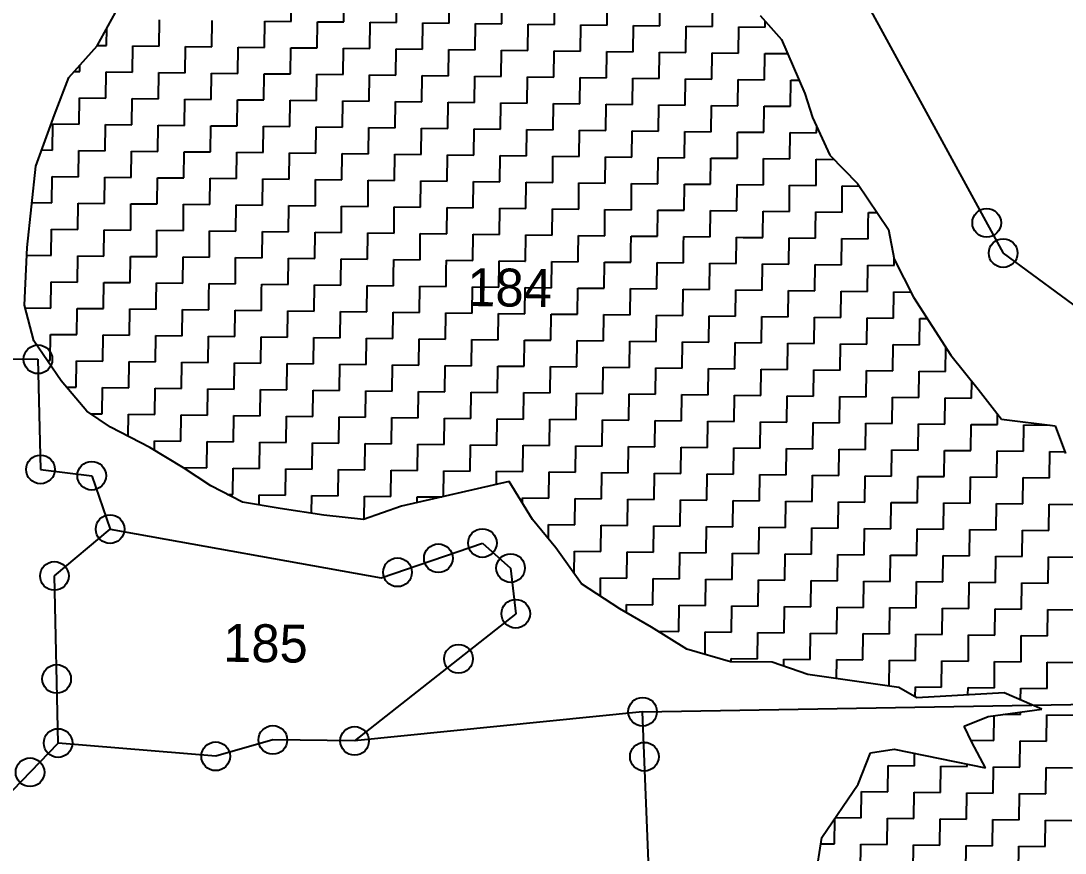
# Model space of a CAD drawing. Header units: metres. Extents: x 288131 to 289837, y 2081162 to 2084367.
# Drawn here: x 289014 to 289265.3, y 2083659.2 to 2083859.5 of the extents above; entities that cross this region are included whole.
import ezdxf
from ezdxf.enums import TextEntityAlignment as Align

# ---------------------------------------------------------------- set-up
doc = ezdxf.new("R2010")
doc.units = ezdxf.units.M
doc.header["$LTSCALE"] = 10
doc.header["$MEASUREMENT"] = 0
for name, color, linetype in [('POLY_HATCH', 12, 'Continuous'), ('POLY_PARCEL', 6, 'Continuous'), ('TEXT_PARCEL', 7, 'Continuous'), ('V_BOUND_LINE', 7, 'Continuous')]:
    doc.layers.add(name, color=color, linetype=linetype)
doc.styles.add('TEXT_MAP', font='')
doc.styles.get('TEXT_MAP').set_extended_font_data('Kruti Dev 050')

msp = doc.modelspace()

# ---------------------------------------------------------------- linework, layer by layer
for centre in [(289246.4, 2083810.92), (289250.37, 2083803.64), (289018.15, 2083778.07), (289018.75, 2083751.56), (289031.07, 2083750.04), (289035.49, 2083737.19), (289125.07, 2083733.83), (289114.48, 2083730.18), (289104.66, 2083726.79), (289131.86, 2083727.81), (289022.1, 2083725.92), (289133.1, 2083716.82), (289119.33, 2083705.96), (289022.64, 2083701.12), (289163.61, 2083693.23), (289074.66, 2083686.45), (289094.32, 2083686.21), (289022.98, 2083685.7), (289060.9, 2083682.5), (289164.04, 2083682.41), (289016.23, 2083678.66)]:
    msp.add_circle(centre, 3.45)
at = {"layer": 'POLY_HATCH', "linetype": 'Continuous'}
for p, q in [((289079.07, 2083859.43), (289079.15, 2083865.77)), ((289091.74, 2083859.28), (289091.82, 2083865.62)), ((289104.42, 2083859.13), (289104.49, 2083865.46)), ((289117.09, 2083858.97), (289117.16, 2083865.31)), ((289129.76, 2083858.82), (289129.84, 2083865.16)), ((289142.43, 2083858.67), (289142.51, 2083865.01)), ((289155.11, 2083858.52), (289155.18, 2083864.85)), ((289167.78, 2083858.37), (289167.85, 2083864.7)), ((289180.45, 2083858.21), (289180.53, 2083864.55)), ((289034.64, 2083853.63), (289034.69, 2083857.77)), ((289047.31, 2083853.48), (289047.39, 2083859.81)), ((289059.99, 2083853.32), (289060.06, 2083859.66)), ((289072.66, 2083853.17), (289072.74, 2083859.51)), ((289072.74, 2083859.51), (289079.07, 2083859.43)), ((289085.33, 2083853.02), (289085.41, 2083859.35)), ((289085.41, 2083859.35), (289091.74, 2083859.28)), ((289098, 2083852.87), (289098.08, 2083859.2)), ((289098.08, 2083859.2), (289104.42, 2083859.13)), ((289110.68, 2083852.71), (289110.75, 2083859.05)), ((289110.75, 2083859.05), (289117.09, 2083858.97)), ((289123.35, 2083852.56), (289123.42, 2083858.9)), ((289123.42, 2083858.9), (289129.76, 2083858.82)), ((289136.02, 2083852.41), (289136.1, 2083858.75)), ((289136.1, 2083858.75), (289142.43, 2083858.67)), ((289148.69, 2083852.26), (289148.77, 2083858.59)), ((289148.77, 2083858.59), (289155.11, 2083858.52)), ((289161.37, 2083852.11), (289161.44, 2083858.44)), ((289161.44, 2083858.44), (289167.78, 2083858.37)), ((289174.04, 2083851.95), (289174.11, 2083858.29)), ((289174.11, 2083858.29), (289180.45, 2083858.21)), ((289186.71, 2083851.8), (289186.79, 2083858.14)), ((289186.79, 2083858.14), (289193.12, 2083858.06)), ((289193.12, 2083858.06), (289193.14, 2083859.44)), ((289032.45, 2083853.65), (289034.64, 2083853.63)), ((289040.9, 2083847.22), (289040.98, 2083853.55)), ((289040.98, 2083853.55), (289047.31, 2083853.48)), ((289053.57, 2083847.06), (289053.65, 2083853.4)), ((289053.65, 2083853.4), (289059.99, 2083853.32)), ((289066.25, 2083846.91), (289066.32, 2083853.25)), ((289066.32, 2083853.25), (289072.66, 2083853.17)), ((289078.92, 2083846.76), (289079, 2083853.09)), ((289079, 2083853.09), (289085.33, 2083853.02)), ((289091.59, 2083846.61), (289091.67, 2083852.94)), ((289091.67, 2083852.94), (289098, 2083852.87)), ((289104.26, 2083846.45), (289104.34, 2083852.79)), ((289104.34, 2083852.79), (289110.68, 2083852.71)), ((289116.94, 2083846.3), (289117.01, 2083852.64)), ((289117.01, 2083852.64), (289123.35, 2083852.56)), ((289129.61, 2083846.15), (289129.68, 2083852.49)), ((289129.68, 2083852.49), (289136.02, 2083852.41)), ((289142.28, 2083846), (289142.36, 2083852.33)), ((289142.36, 2083852.33), (289148.69, 2083852.26)), ((289154.95, 2083845.85), (289155.03, 2083852.18)), ((289155.03, 2083852.18), (289161.37, 2083852.11)), ((289167.63, 2083845.69), (289167.7, 2083852.03)), ((289167.7, 2083852.03), (289174.04, 2083851.95)), ((289180.3, 2083845.54), (289180.37, 2083851.88)), ((289180.37, 2083851.88), (289186.71, 2083851.8)), ((289192.97, 2083845.39), (289193.05, 2083851.73)), ((289193.05, 2083851.73), (289198.53, 2083851.66)), ((289028.23, 2083847.37), (289028.25, 2083848.91)), ((289026.88, 2083847.38), (289028.23, 2083847.37)), ((289034.49, 2083840.95), (289034.57, 2083847.29)), ((289034.57, 2083847.29), (289040.9, 2083847.22)), ((289047.16, 2083840.8), (289047.24, 2083847.14)), ((289047.24, 2083847.14), (289053.57, 2083847.06)), ((289059.83, 2083840.65), (289059.91, 2083846.99)), ((289059.91, 2083846.99), (289066.25, 2083846.91)), ((289072.51, 2083840.5), (289072.58, 2083846.83)), ((289072.58, 2083846.83), (289078.92, 2083846.76)), ((289085.18, 2083840.35), (289085.26, 2083846.68)), ((289085.26, 2083846.68), (289091.59, 2083846.61)), ((289097.85, 2083840.19), (289097.93, 2083846.53)), ((289097.93, 2083846.53), (289104.26, 2083846.45)), ((289110.52, 2083840.04), (289110.6, 2083846.38)), ((289110.6, 2083846.38), (289116.94, 2083846.3)), ((289123.2, 2083839.89), (289123.27, 2083846.23)), ((289123.27, 2083846.23), (289129.61, 2083846.15)), ((289135.87, 2083839.74), (289135.94, 2083846.07)), ((289135.94, 2083846.07), (289142.28, 2083846)), ((289148.54, 2083839.59), (289148.62, 2083845.92)), ((289148.62, 2083845.92), (289154.95, 2083845.85)), ((289161.21, 2083839.43), (289161.29, 2083845.77)), ((289161.29, 2083845.77), (289167.63, 2083845.69)), ((289173.89, 2083839.28), (289173.96, 2083845.62)), ((289173.96, 2083845.62), (289180.3, 2083845.54)), ((289186.56, 2083839.13), (289186.63, 2083845.47)), ((289186.63, 2083845.47), (289192.97, 2083845.39)), ((289199.23, 2083838.98), (289199.31, 2083845.31)), ((289199.31, 2083845.31), (289201.27, 2083845.29)), ((289028.08, 2083834.69), (289028.15, 2083841.03)), ((289028.15, 2083841.03), (289034.49, 2083840.95)), ((289040.75, 2083834.54), (289040.83, 2083840.88)), ((289040.83, 2083840.88), (289047.16, 2083840.8)), ((289053.42, 2083834.39), (289053.5, 2083840.73)), ((289053.5, 2083840.73), (289059.83, 2083840.65)), ((289066.09, 2083834.24), (289066.17, 2083840.57)), ((289066.17, 2083840.57), (289072.51, 2083840.5)), ((289078.77, 2083834.09), (289078.84, 2083840.42)), ((289078.84, 2083840.42), (289085.18, 2083840.35)), ((289091.44, 2083833.93), (289091.52, 2083840.27)), ((289091.52, 2083840.27), (289097.85, 2083840.19)), ((289104.11, 2083833.78), (289104.19, 2083840.12)), ((289104.19, 2083840.12), (289110.52, 2083840.04)), ((289116.78, 2083833.63), (289116.86, 2083839.97)), ((289116.86, 2083839.97), (289123.2, 2083839.89)), ((289129.46, 2083833.48), (289129.53, 2083839.81)), ((289129.53, 2083839.81), (289135.87, 2083839.74)), ((289142.13, 2083833.33), (289142.2, 2083839.66)), ((289142.2, 2083839.66), (289148.54, 2083839.59)), ((289154.8, 2083833.17), (289154.88, 2083839.51)), ((289154.88, 2083839.51), (289161.21, 2083839.43)), ((289167.47, 2083833.02), (289167.55, 2083839.36)), ((289167.55, 2083839.36), (289173.89, 2083839.28)), ((289180.15, 2083832.87), (289180.22, 2083839.21)), ((289180.22, 2083839.21), (289186.56, 2083839.13)), ((289192.82, 2083832.72), (289192.89, 2083839.05)), ((289192.89, 2083839.05), (289199.23, 2083838.98)), ((289021.67, 2083828.43), (289021.74, 2083834.77)), ((289021.74, 2083834.77), (289028.08, 2083834.69)), ((289034.34, 2083828.28), (289034.41, 2083834.62)), ((289034.41, 2083834.62), (289040.75, 2083834.54)), ((289047.01, 2083828.13), (289047.09, 2083834.47)), ((289047.09, 2083834.47), (289053.42, 2083834.39)), ((289059.68, 2083827.98), (289059.76, 2083834.31)), ((289059.76, 2083834.31), (289066.09, 2083834.24)), ((289072.35, 2083827.83), (289072.43, 2083834.16)), ((289072.43, 2083834.16), (289078.77, 2083834.09)), ((289085.03, 2083827.67), (289085.1, 2083834.01)), ((289085.1, 2083834.01), (289091.44, 2083833.93)), ((289097.7, 2083827.52), (289097.78, 2083833.86)), ((289097.78, 2083833.86), (289104.11, 2083833.78)), ((289110.37, 2083827.37), (289110.45, 2083833.71)), ((289110.45, 2083833.71), (289116.78, 2083833.63)), ((289123.04, 2083827.22), (289123.12, 2083833.55)), ((289123.12, 2083833.55), (289129.46, 2083833.48)), ((289135.72, 2083827.07), (289135.79, 2083833.4)), ((289135.79, 2083833.4), (289142.13, 2083833.33)), ((289148.39, 2083826.91), (289148.46, 2083833.25)), ((289148.46, 2083833.25), (289154.8, 2083833.17)), ((289161.06, 2083826.76), (289161.14, 2083833.1)), ((289161.14, 2083833.1), (289167.47, 2083833.02)), ((289173.73, 2083826.61), (289173.81, 2083832.95)), ((289173.81, 2083832.95), (289180.15, 2083832.87)), ((289186.41, 2083826.46), (289186.48, 2083832.79)), ((289186.48, 2083832.79), (289192.82, 2083832.72)), ((289199.08, 2083826.31), (289199.15, 2083832.64)), ((289199.15, 2083832.64), (289205.49, 2083832.57)), ((289205.49, 2083832.57), (289205.51, 2083834.11)), ((289019.09, 2083828.47), (289021.67, 2083828.43)), ((289027.93, 2083822.02), (289028, 2083828.36)), ((289028, 2083828.36), (289034.34, 2083828.28)), ((289040.6, 2083821.87), (289040.67, 2083828.21)), ((289040.67, 2083828.21), (289047.01, 2083828.13)), ((289053.27, 2083821.72), (289053.35, 2083828.05)), ((289053.35, 2083828.05), (289059.68, 2083827.98)), ((289065.94, 2083821.57), (289066.02, 2083827.9)), ((289066.02, 2083827.9), (289072.35, 2083827.83)), ((289078.62, 2083821.41), (289078.69, 2083827.75)), ((289078.69, 2083827.75), (289085.03, 2083827.67)), ((289091.29, 2083821.26), (289091.36, 2083827.6)), ((289091.36, 2083827.6), (289097.7, 2083827.52)), ((289103.96, 2083821.11), (289104.04, 2083827.45)), ((289104.04, 2083827.45), (289110.37, 2083827.37)), ((289116.63, 2083820.96), (289116.71, 2083827.29)), ((289116.71, 2083827.29), (289123.04, 2083827.22)), ((289129.3, 2083820.81), (289129.38, 2083827.14)), ((289129.38, 2083827.14), (289135.72, 2083827.07)), ((289141.98, 2083820.65), (289142.05, 2083826.99)), ((289142.05, 2083826.99), (289148.39, 2083826.91)), ((289154.65, 2083820.5), (289154.72, 2083826.84)), ((289154.72, 2083826.84), (289161.06, 2083826.76)), ((289167.32, 2083820.35), (289167.4, 2083826.69)), ((289167.4, 2083826.69), (289173.73, 2083826.61)), ((289179.99, 2083820.2), (289180.07, 2083826.53)), ((289180.07, 2083826.53), (289186.41, 2083826.46)), ((289192.67, 2083820.05), (289192.74, 2083826.38)), ((289192.74, 2083826.38), (289199.08, 2083826.31)), ((289205.34, 2083819.89), (289205.41, 2083826.23)), ((289205.41, 2083826.23), (289209.68, 2083826.18)), ((289021.51, 2083815.76), (289021.59, 2083822.1)), ((289021.59, 2083822.1), (289027.93, 2083822.02)), ((289034.19, 2083815.61), (289034.26, 2083821.95)), ((289034.26, 2083821.95), (289040.6, 2083821.87)), ((289046.86, 2083815.46), (289046.93, 2083821.79)), ((289046.93, 2083821.79), (289053.27, 2083821.72)), ((289059.53, 2083815.31), (289059.61, 2083821.64)), ((289059.61, 2083821.64), (289065.94, 2083821.57)), ((289072.2, 2083815.15), (289072.28, 2083821.49)), ((289072.28, 2083821.49), (289078.62, 2083821.41)), ((289084.88, 2083815), (289084.95, 2083821.34)), ((289084.95, 2083821.34), (289091.29, 2083821.26)), ((289097.55, 2083814.85), (289097.62, 2083821.19)), ((289097.62, 2083821.19), (289103.96, 2083821.11)), ((289110.22, 2083814.7), (289110.3, 2083821.03)), ((289110.3, 2083821.03), (289116.63, 2083820.96)), ((289122.89, 2083814.55), (289122.97, 2083820.88)), ((289122.97, 2083820.88), (289129.3, 2083820.81)), ((289135.56, 2083814.39), (289135.64, 2083820.73)), ((289135.64, 2083820.73), (289141.98, 2083820.65)), ((289148.24, 2083814.24), (289148.31, 2083820.58)), ((289148.31, 2083820.58), (289154.65, 2083820.5)), ((289160.91, 2083814.09), (289160.98, 2083820.43)), ((289160.98, 2083820.43), (289167.32, 2083820.35)), ((289173.58, 2083813.94), (289173.66, 2083820.27)), ((289173.66, 2083820.27), (289179.99, 2083820.2)), ((289186.25, 2083813.79), (289186.33, 2083820.12)), ((289186.33, 2083820.12), (289192.67, 2083820.05)), ((289198.93, 2083813.63), (289199, 2083819.97)), ((289199, 2083819.97), (289205.34, 2083819.89)), ((289211.6, 2083813.48), (289211.67, 2083819.82)), ((289211.67, 2083819.82), (289215.74, 2083819.77)), ((289016.72, 2083815.82), (289021.51, 2083815.76)), ((289027.77, 2083809.35), (289027.85, 2083815.69)), ((289027.85, 2083815.69), (289034.19, 2083815.61)), ((289040.45, 2083809.2), (289040.52, 2083815.53)), ((289040.52, 2083815.53), (289046.86, 2083815.46)), ((289053.12, 2083809.05), (289053.19, 2083815.38)), ((289053.19, 2083815.38), (289059.53, 2083815.31)), ((289065.79, 2083808.89), (289065.87, 2083815.23)), ((289065.87, 2083815.23), (289072.2, 2083815.15)), ((289078.46, 2083808.74), (289078.54, 2083815.08)), ((289078.54, 2083815.08), (289084.88, 2083815)), ((289091.14, 2083808.59), (289091.21, 2083814.93)), ((289091.21, 2083814.93), (289097.55, 2083814.85)), ((289103.81, 2083808.44), (289103.88, 2083814.77)), ((289103.88, 2083814.77), (289110.22, 2083814.7)), ((289116.48, 2083808.29), (289116.56, 2083814.62)), ((289116.56, 2083814.62), (289122.89, 2083814.55)), ((289129.15, 2083808.13), (289129.23, 2083814.47)), ((289129.23, 2083814.47), (289135.56, 2083814.39)), ((289141.82, 2083807.98), (289141.9, 2083814.32)), ((289141.9, 2083814.32), (289148.24, 2083814.24)), ((289154.5, 2083807.83), (289154.57, 2083814.17)), ((289154.57, 2083814.17), (289160.91, 2083814.09)), ((289167.17, 2083807.68), (289167.25, 2083814.01)), ((289167.25, 2083814.01), (289173.58, 2083813.94)), ((289179.84, 2083807.52), (289179.92, 2083813.86)), ((289179.92, 2083813.86), (289186.25, 2083813.79)), ((289192.52, 2083807.94), (289192.59, 2083813.71)), ((289192.59, 2083813.71), (289198.93, 2083813.63)), ((289205.21, 2083809.32), (289205.26, 2083813.56)), ((289205.26, 2083813.56), (289211.6, 2083813.48)), ((289217.9, 2083810.7), (289217.93, 2083813.4)), ((289217.93, 2083813.4), (289220.08, 2083813.38)), ((289217.86, 2083807.07), (289217.9, 2083810.7)), ((289021.36, 2083803.09), (289021.44, 2083809.43)), ((289021.44, 2083809.43), (289027.77, 2083809.35)), ((289034.03, 2083802.94), (289034.11, 2083809.27)), ((289034.11, 2083809.27), (289040.45, 2083809.2)), ((289046.71, 2083802.79), (289046.78, 2083809.12)), ((289046.78, 2083809.12), (289053.12, 2083809.05)), ((289059.38, 2083802.63), (289059.45, 2083808.97)), ((289059.45, 2083808.97), (289065.79, 2083808.89)), ((289072.05, 2083802.48), (289072.13, 2083808.82)), ((289072.13, 2083808.82), (289078.46, 2083808.74)), ((289084.72, 2083802.33), (289084.8, 2083808.67)), ((289084.8, 2083808.67), (289091.14, 2083808.59)), ((289097.4, 2083802.18), (289097.47, 2083808.51)), ((289097.47, 2083808.51), (289103.81, 2083808.44)), ((289110.07, 2083802.03), (289110.14, 2083808.36)), ((289110.14, 2083808.36), (289116.48, 2083808.29)), ((289122.74, 2083801.87), (289122.82, 2083808.21)), ((289122.82, 2083808.21), (289129.15, 2083808.13)), ((289135.41, 2083801.74), (289135.49, 2083808.06)), ((289135.49, 2083808.06), (289141.82, 2083807.98)), ((289148.1, 2083803.12), (289148.16, 2083807.91)), ((289148.16, 2083807.91), (289154.5, 2083807.83)), ((289160.79, 2083804.5), (289160.83, 2083807.75)), ((289160.83, 2083807.75), (289167.17, 2083807.68)), ((289173.48, 2083805.87), (289173.51, 2083807.6)), ((289173.51, 2083807.6), (289179.84, 2083807.52)), ((289192.51, 2083807.37), (289192.52, 2083807.94)), ((289205.19, 2083807.22), (289205.21, 2083809.32)), ((289173.43, 2083801.26), (289173.48, 2083805.87)), ((289186.1, 2083801.11), (289186.18, 2083807.25)), ((289186.18, 2083807.45), (289187.79, 2083807.43)), ((289186.18, 2083807.25), (289186.18, 2083807.45)), ((289187.79, 2083807.43), (289192.51, 2083807.37)), ((289198.77, 2083800.96), (289198.85, 2083807.3)), ((289198.85, 2083807.3), (289205.19, 2083807.22)), ((289211.45, 2083800.81), (289211.52, 2083807.14)), ((289211.52, 2083807.14), (289217.86, 2083807.07)), ((289015.44, 2083803.16), (289021.36, 2083803.09)), ((289027.62, 2083796.68), (289027.7, 2083803.01)), ((289027.7, 2083803.01), (289034.03, 2083802.94)), ((289040.29, 2083796.53), (289040.37, 2083802.86)), ((289040.37, 2083802.86), (289046.71, 2083802.79)), ((289052.97, 2083796.37), (289053.04, 2083802.71)), ((289053.04, 2083802.71), (289059.38, 2083802.63)), ((289065.64, 2083796.22), (289065.71, 2083802.56)), ((289065.71, 2083802.56), (289072.05, 2083802.48)), ((289148.08, 2083801.57), (289148.1, 2083803.12)), ((289160.76, 2083801.42), (289160.79, 2083804.5)), ((289078.31, 2083796.07), (289078.39, 2083802.41)), ((289078.39, 2083802.41), (289084.72, 2083802.33)), ((289091, 2083796.91), (289091.06, 2083802.25)), ((289091.06, 2083802.25), (289097.4, 2083802.18)), ((289103.69, 2083798.29), (289103.73, 2083802.1)), ((289103.73, 2083802.1), (289110.07, 2083802.03)), ((289116.38, 2083799.67), (289116.4, 2083801.95)), ((289116.4, 2083801.95), (289122.74, 2083801.87)), ((289129, 2083795.46), (289129.07, 2083801.05)), ((289129.07, 2083801.05), (289129.08, 2083801.8)), ((289129.08, 2083801.8), (289135.27, 2083801.72)), ((289135.27, 2083801.72), (289135.41, 2083801.72)), ((289135.41, 2083801.72), (289135.41, 2083801.74)), ((289141.67, 2083795.31), (289141.75, 2083801.65)), ((289141.75, 2083801.65), (289148.08, 2083801.57)), ((289154.34, 2083795.16), (289154.42, 2083801.49)), ((289154.42, 2083801.49), (289160.76, 2083801.42)), ((289167.02, 2083795), (289167.09, 2083801.34)), ((289167.09, 2083801.34), (289173.43, 2083801.26)), ((289179.69, 2083794.85), (289179.77, 2083801.19)), ((289179.77, 2083801.19), (289186.1, 2083801.11)), ((289192.36, 2083794.7), (289192.44, 2083801.04)), ((289192.44, 2083801.04), (289198.77, 2083800.96)), ((289205.03, 2083794.55), (289205.11, 2083800.88)), ((289205.11, 2083800.88), (289211.45, 2083800.81)), ((289217.71, 2083794.4), (289217.78, 2083800.73)), ((289217.78, 2083800.73), (289224.12, 2083800.66)), ((289224.12, 2083800.66), (289224.14, 2083802.29)), ((289103.66, 2083795.77), (289103.69, 2083798.29)), ((289116.33, 2083795.61), (289116.38, 2083799.67)), ((289021.21, 2083790.42), (289021.29, 2083796.75)), ((289021.29, 2083796.75), (289027.62, 2083796.68)), ((289033.89, 2083790.71), (289033.96, 2083796.6)), ((289033.96, 2083796.6), (289040.29, 2083796.53)), ((289046.58, 2083792.09), (289046.63, 2083796.45)), ((289046.63, 2083796.45), (289052.97, 2083796.37)), ((289059.27, 2083793.47), (289059.3, 2083796.3)), ((289059.3, 2083796.3), (289065.64, 2083796.22)), ((289071.96, 2083794.84), (289071.97, 2083796.15)), ((289071.97, 2083796.15), (289078.31, 2083796.07)), ((289084.57, 2083789.66), (289084.65, 2083795.99)), ((289084.65, 2083795.99), (289090.98, 2083795.92)), ((289090.98, 2083795.92), (289091, 2083796.91)), ((289097.24, 2083789.51), (289097.32, 2083795.84)), ((289097.32, 2083795.84), (289103.66, 2083795.77)), ((289109.92, 2083789.35), (289109.99, 2083795.69)), ((289109.99, 2083795.69), (289116.33, 2083795.61)), ((289122.59, 2083789.2), (289122.66, 2083795.54)), ((289122.66, 2083795.54), (289129, 2083795.46)), ((289135.26, 2083789.05), (289135.34, 2083795.39)), ((289135.34, 2083795.39), (289141.67, 2083795.31)), ((289147.93, 2083788.9), (289148.01, 2083795.23)), ((289148.01, 2083795.23), (289154.34, 2083795.16)), ((289160.6, 2083788.74), (289160.68, 2083795.08)), ((289160.68, 2083795.08), (289167.02, 2083795)), ((289059.23, 2083789.96), (289059.27, 2083793.47)), ((289071.9, 2083789.81), (289071.96, 2083794.84)), ((289173.28, 2083788.59), (289173.35, 2083794.93)), ((289173.35, 2083794.93), (289179.69, 2083794.85)), ((289185.95, 2083788.44), (289186.03, 2083794.78)), ((289186.03, 2083794.78), (289192.36, 2083794.7)), ((289198.62, 2083788.29), (289198.7, 2083794.62)), ((289198.7, 2083794.62), (289205.03, 2083794.55)), ((289211.29, 2083788.14), (289211.37, 2083794.47)), ((289211.37, 2083794.47), (289217.71, 2083794.4)), ((289223.97, 2083787.98), (289224.04, 2083794.32)), ((289224.04, 2083794.32), (289228.2, 2083794.27)), ((289015.05, 2083790.49), (289021.21, 2083790.42)), ((289027.47, 2083784.01), (289027.54, 2083790.02)), ((289027.54, 2083790.02), (289027.55, 2083790.34)), ((289027.55, 2083790.34), (289030.22, 2083790.31)), ((289030.22, 2083790.31), (289033.88, 2083790.27)), ((289033.88, 2083790.27), (289033.89, 2083790.71)), ((289040.14, 2083783.85), (289040.22, 2083790.19)), ((289040.22, 2083790.19), (289046.55, 2083790.11)), ((289046.55, 2083790.11), (289046.58, 2083792.09)), ((289052.81, 2083783.7), (289052.89, 2083790.04)), ((289052.89, 2083790.04), (289059.23, 2083789.96)), ((289065.49, 2083783.55), (289065.56, 2083789.89)), ((289065.56, 2083789.89), (289071.9, 2083789.81)), ((289078.16, 2083783.4), (289078.23, 2083789.73)), ((289078.23, 2083789.73), (289084.57, 2083789.66)), ((289090.83, 2083783.25), (289090.91, 2083789.58)), ((289090.91, 2083789.58), (289097.24, 2083789.51)), ((289103.5, 2083783.09), (289103.58, 2083789.43)), ((289103.58, 2083789.43), (289109.92, 2083789.35)), ((289116.18, 2083782.94), (289116.25, 2083789.28)), ((289116.25, 2083789.28), (289122.59, 2083789.2)), ((289128.85, 2083782.79), (289128.92, 2083789.12)), ((289128.92, 2083789.12), (289135.26, 2083789.05)), ((289141.52, 2083782.64), (289141.6, 2083788.97)), ((289141.6, 2083788.97), (289147.93, 2083788.9)), ((289154.19, 2083782.48), (289154.27, 2083788.82)), ((289154.27, 2083788.82), (289160.6, 2083788.74)), ((289166.86, 2083782.33), (289166.94, 2083788.67)), ((289166.94, 2083788.67), (289173.28, 2083788.59)), ((289179.54, 2083782.18), (289179.61, 2083788.52)), ((289179.61, 2083788.52), (289185.95, 2083788.44)), ((289192.21, 2083782.03), (289192.29, 2083788.36)), ((289192.29, 2083788.36), (289198.62, 2083788.29)), ((289204.88, 2083781.88), (289204.96, 2083788.21)), ((289204.96, 2083788.21), (289211.29, 2083788.14)), ((289217.55, 2083781.72), (289217.63, 2083788.06)), ((289217.63, 2083788.06), (289223.97, 2083787.98)), ((289230.23, 2083781.57), (289230.3, 2083787.91)), ((289230.3, 2083787.91), (289232.12, 2083787.89)), ((289021.06, 2083777.75), (289021.13, 2083784.08)), ((289021.13, 2083784.08), (289027.47, 2083784.01)), ((289033.73, 2083777.59), (289033.81, 2083783.93)), ((289033.81, 2083783.93), (289040.14, 2083783.85)), ((289046.4, 2083777.44), (289046.48, 2083783.78)), ((289046.48, 2083783.78), (289052.81, 2083783.7)), ((289059.07, 2083777.29), (289059.15, 2083783.63)), ((289059.15, 2083783.63), (289065.49, 2083783.55)), ((289071.75, 2083777.14), (289071.82, 2083783.47)), ((289071.82, 2083783.47), (289078.16, 2083783.4)), ((289084.42, 2083776.99), (289084.49, 2083783.32)), ((289084.49, 2083783.32), (289090.83, 2083783.25)), ((289097.09, 2083776.83), (289097.17, 2083783.17)), ((289097.17, 2083783.17), (289103.5, 2083783.09)), ((289109.76, 2083776.68), (289109.84, 2083783.02)), ((289109.84, 2083783.02), (289116.18, 2083782.94)), ((289122.44, 2083776.53), (289122.51, 2083782.86)), ((289122.51, 2083782.86), (289128.85, 2083782.79)), ((289135.11, 2083776.38), (289135.18, 2083782.71)), ((289135.18, 2083782.71), (289141.52, 2083782.64)), ((289147.78, 2083776.22), (289147.86, 2083782.56)), ((289147.86, 2083782.56), (289154.19, 2083782.48)), ((289160.45, 2083776.07), (289160.53, 2083782.41)), ((289160.53, 2083782.41), (289166.86, 2083782.33)), ((289173.12, 2083775.92), (289173.2, 2083782.26)), ((289173.2, 2083782.26), (289179.54, 2083782.18)), ((289185.8, 2083775.77), (289185.87, 2083782.1)), ((289185.87, 2083782.1), (289192.21, 2083782.03)), ((289198.47, 2083775.62), (289198.55, 2083781.95)), ((289198.55, 2083781.95), (289204.88, 2083781.88)), ((289211.14, 2083775.46), (289211.22, 2083781.8)), ((289211.22, 2083781.8), (289217.55, 2083781.72)), ((289223.81, 2083775.31), (289223.89, 2083781.65)), ((289223.89, 2083781.65), (289230.23, 2083781.57)), ((289236.49, 2083775.16), (289236.56, 2083780.94)), ((289020.4, 2083777.75), (289021.06, 2083777.75)), ((289027.32, 2083771.33), (289027.39, 2083777.67)), ((289027.39, 2083777.67), (289033.73, 2083777.59)), ((289039.99, 2083771.18), (289040.07, 2083777.52)), ((289040.07, 2083777.52), (289046.4, 2083777.44)), ((289052.66, 2083771.03), (289052.74, 2083777.37)), ((289052.74, 2083777.37), (289059.07, 2083777.29)), ((289065.33, 2083770.88), (289065.41, 2083777.21)), ((289065.41, 2083777.21), (289071.75, 2083777.14)), ((289078.01, 2083770.72), (289078.08, 2083777.06)), ((289078.08, 2083777.06), (289084.42, 2083776.99)), ((289090.68, 2083770.57), (289090.75, 2083776.91)), ((289090.75, 2083776.91), (289097.09, 2083776.83)), ((289103.35, 2083770.42), (289103.43, 2083776.76)), ((289103.43, 2083776.76), (289109.76, 2083776.68)), ((289116.02, 2083770.27), (289116.1, 2083776.6)), ((289116.1, 2083776.6), (289122.44, 2083776.53)), ((289128.7, 2083770.12), (289128.77, 2083776.45)), ((289128.77, 2083776.45), (289135.11, 2083776.38)), ((289141.37, 2083769.96), (289141.44, 2083776.3)), ((289141.44, 2083776.3), (289147.78, 2083776.22)), ((289154.04, 2083769.81), (289154.12, 2083776.15)), ((289154.12, 2083776.15), (289160.45, 2083776.07)), ((289166.71, 2083769.66), (289166.79, 2083776)), ((289166.79, 2083776), (289173.12, 2083775.92)), ((289179.38, 2083769.51), (289179.46, 2083775.84)), ((289179.46, 2083775.84), (289185.8, 2083775.77)), ((289192.06, 2083769.36), (289192.13, 2083775.69)), ((289192.13, 2083775.69), (289198.47, 2083775.62)), ((289204.73, 2083769.2), (289204.81, 2083775.54)), ((289204.81, 2083775.54), (289211.14, 2083775.46)), ((289217.4, 2083769.05), (289217.48, 2083775.39)), ((289217.48, 2083775.39), (289223.81, 2083775.31)), ((289230.07, 2083768.9), (289230.15, 2083775.24)), ((289230.15, 2083775.24), (289236.49, 2083775.16)), ((289242.75, 2083768.75), (289242.79, 2083772.79)), ((289025.01, 2083771.36), (289027.32, 2083771.33)), ((289033.58, 2083764.92), (289033.65, 2083771.26)), ((289033.65, 2083771.26), (289039.99, 2083771.18)), ((289046.25, 2083764.77), (289046.33, 2083771.11)), ((289046.33, 2083771.11), (289052.66, 2083771.03)), ((289058.92, 2083764.62), (289059, 2083770.95)), ((289059, 2083770.95), (289065.33, 2083770.88)), ((289071.59, 2083764.46), (289071.67, 2083770.8)), ((289071.67, 2083770.8), (289078.01, 2083770.72)), ((289084.27, 2083764.31), (289084.34, 2083770.65)), ((289084.34, 2083770.65), (289090.68, 2083770.57)), ((289096.94, 2083764.16), (289097.02, 2083770.5)), ((289097.02, 2083770.5), (289103.35, 2083770.42)), ((289109.61, 2083764.01), (289109.69, 2083770.34)), ((289109.69, 2083770.34), (289116.02, 2083770.27)), ((289122.28, 2083763.86), (289122.36, 2083770.19)), ((289122.36, 2083770.19), (289128.7, 2083770.12)), ((289134.96, 2083763.7), (289135.03, 2083770.04)), ((289135.03, 2083770.04), (289141.37, 2083769.96)), ((289147.63, 2083763.55), (289147.7, 2083769.89)), ((289147.7, 2083769.89), (289154.04, 2083769.81)), ((289160.3, 2083763.4), (289160.38, 2083769.74)), ((289160.38, 2083769.74), (289166.71, 2083769.66)), ((289172.97, 2083763.25), (289173.05, 2083769.58)), ((289173.05, 2083769.58), (289179.38, 2083769.51)), ((289185.65, 2083763.1), (289185.72, 2083769.43)), ((289185.72, 2083769.43), (289192.06, 2083769.36)), ((289198.32, 2083762.94), (289198.39, 2083769.28)), ((289198.39, 2083769.28), (289204.73, 2083769.2)), ((289210.99, 2083762.79), (289211.07, 2083769.13)), ((289211.07, 2083769.13), (289217.4, 2083769.05)), ((289223.66, 2083762.64), (289223.74, 2083768.98)), ((289223.74, 2083768.98), (289230.07, 2083768.9)), ((289236.33, 2083762.49), (289236.41, 2083768.82)), ((289236.41, 2083768.82), (289242.75, 2083768.75)), ((289030.84, 2083764.95), (289033.58, 2083764.92)), ((289039.85, 2083759.52), (289039.91, 2083764.85)), ((289039.91, 2083764.85), (289046.25, 2083764.77)), ((289249.01, 2083762.34), (289249.04, 2083764.86)), ((289052.51, 2083758.36), (289052.59, 2083764.69)), ((289052.59, 2083764.69), (289058.92, 2083764.62)), ((289065.18, 2083758.2), (289065.26, 2083764.54)), ((289065.26, 2083764.54), (289071.59, 2083764.46)), ((289077.85, 2083758.05), (289077.93, 2083764.39)), ((289077.93, 2083764.39), (289084.27, 2083764.31)), ((289090.53, 2083757.9), (289090.6, 2083764.24)), ((289090.6, 2083764.24), (289096.94, 2083764.16)), ((289103.2, 2083757.75), (289103.28, 2083764.08)), ((289103.28, 2083764.08), (289109.61, 2083764.01)), ((289115.87, 2083757.6), (289115.95, 2083763.93)), ((289115.95, 2083763.93), (289122.28, 2083763.86)), ((289128.54, 2083757.44), (289128.62, 2083763.78)), ((289128.62, 2083763.78), (289134.96, 2083763.7)), ((289141.22, 2083757.29), (289141.29, 2083763.63)), ((289141.29, 2083763.63), (289147.63, 2083763.55)), ((289153.89, 2083757.14), (289153.96, 2083763.48)), ((289153.96, 2083763.48), (289160.3, 2083763.4)), ((289166.56, 2083756.99), (289166.64, 2083763.32)), ((289166.64, 2083763.32), (289172.97, 2083763.25)), ((289179.23, 2083756.84), (289179.31, 2083763.17)), ((289179.31, 2083763.17), (289185.65, 2083763.1)), ((289191.91, 2083756.68), (289191.98, 2083763.02)), ((289191.98, 2083763.02), (289198.32, 2083762.94)), ((289204.58, 2083756.53), (289204.65, 2083762.87)), ((289204.65, 2083762.87), (289210.99, 2083762.79)), ((289217.25, 2083756.38), (289217.33, 2083762.72)), ((289217.33, 2083762.72), (289223.66, 2083762.64)), ((289229.92, 2083756.23), (289230, 2083762.56)), ((289230, 2083762.56), (289236.33, 2083762.49)), ((289242.59, 2083756.08), (289242.67, 2083762.41)), ((289242.67, 2083762.41), (289249.01, 2083762.34)), ((289255.27, 2083755.92), (289255.34, 2083762.26)), ((289255.34, 2083762.26), (289261.68, 2083762.18)), ((289261.68, 2083762.18), (289261.68, 2083762.19)), ((289046.15, 2083756.18), (289046.17, 2083758.43)), ((289046.17, 2083758.43), (289052.51, 2083758.36)), ((289058.77, 2083751.94), (289058.85, 2083758.28)), ((289058.85, 2083758.28), (289065.18, 2083758.2)), ((289071.44, 2083751.79), (289071.52, 2083758.13)), ((289071.52, 2083758.13), (289077.85, 2083758.05)), ((289084.11, 2083751.64), (289084.19, 2083757.98)), ((289084.19, 2083757.98), (289090.53, 2083757.9)), ((289096.79, 2083751.49), (289096.86, 2083757.82)), ((289096.86, 2083757.82), (289103.2, 2083757.75)), ((289109.46, 2083751.34), (289109.54, 2083757.67)), ((289109.54, 2083757.67), (289115.87, 2083757.6)), ((289122.13, 2083751.18), (289122.21, 2083757.52)), ((289122.21, 2083757.52), (289128.54, 2083757.44)), ((289134.8, 2083751.03), (289134.88, 2083757.37)), ((289134.88, 2083757.37), (289141.22, 2083757.29)), ((289147.48, 2083750.88), (289147.55, 2083757.22)), ((289147.55, 2083757.22), (289153.89, 2083757.14)), ((289160.15, 2083750.73), (289160.22, 2083757.06)), ((289160.22, 2083757.06), (289166.56, 2083756.99)), ((289172.82, 2083750.58), (289172.9, 2083756.91)), ((289172.9, 2083756.91), (289179.23, 2083756.84)), ((289185.49, 2083750.42), (289185.57, 2083756.76)), ((289185.57, 2083756.76), (289191.91, 2083756.68)), ((289198.17, 2083750.27), (289198.24, 2083756.61)), ((289198.24, 2083756.61), (289204.58, 2083756.53)), ((289210.84, 2083750.12), (289210.91, 2083756.46)), ((289210.91, 2083756.46), (289217.25, 2083756.38)), ((289223.51, 2083749.97), (289223.59, 2083756.3)), ((289223.59, 2083756.3), (289229.92, 2083756.23)), ((289236.18, 2083749.82), (289236.26, 2083756.15)), ((289236.26, 2083756.15), (289242.59, 2083756.08)), ((289248.85, 2083749.66), (289248.93, 2083756)), ((289248.93, 2083756), (289255.27, 2083755.92)), ((289261.53, 2083749.51), (289261.6, 2083755.85)), ((289261.6, 2083755.85), (289265.2, 2083755.8)), ((289053.04, 2083752.01), (289058.77, 2083751.94)), ((289065.03, 2083745.53), (289065.11, 2083751.87)), ((289065.11, 2083751.87), (289071.44, 2083751.79)), ((289077.7, 2083745.38), (289077.78, 2083751.72)), ((289077.78, 2083751.72), (289084.11, 2083751.64)), ((289090.37, 2083745.23), (289090.45, 2083751.56)), ((289090.45, 2083751.56), (289096.79, 2083751.49)), ((289103.05, 2083745.08), (289103.12, 2083751.41)), ((289103.12, 2083751.41), (289109.46, 2083751.34)), ((289115.72, 2083745.03), (289115.8, 2083751.26)), ((289115.8, 2083751.26), (289122.13, 2083751.18)), ((289128.43, 2083747.93), (289128.47, 2083751.11)), ((289128.47, 2083751.11), (289134.8, 2083751.03)), ((289141.06, 2083744.62), (289141.14, 2083750.96)), ((289141.14, 2083750.96), (289147.48, 2083750.88)), ((289153.74, 2083744.47), (289153.81, 2083750.8)), ((289153.81, 2083750.8), (289160.15, 2083750.73)), ((289166.41, 2083744.32), (289166.48, 2083750.65)), ((289166.48, 2083750.65), (289172.82, 2083750.58)), ((289179.08, 2083744.16), (289179.16, 2083750.5)), ((289179.16, 2083750.5), (289185.49, 2083750.42)), ((289191.75, 2083744.01), (289191.83, 2083750.35)), ((289191.83, 2083750.35), (289198.17, 2083750.27)), ((289204.43, 2083743.86), (289204.5, 2083750.2)), ((289204.5, 2083750.2), (289210.84, 2083750.12)), ((289217.1, 2083743.71), (289217.17, 2083750.04)), ((289217.17, 2083750.04), (289223.51, 2083749.97)), ((289229.77, 2083743.56), (289229.85, 2083749.89)), ((289229.85, 2083749.89), (289236.18, 2083749.82)), ((289242.44, 2083743.4), (289242.52, 2083749.74)), ((289242.52, 2083749.74), (289248.85, 2083749.66)), ((289255.11, 2083743.25), (289255.19, 2083749.59)), ((289255.19, 2083749.59), (289261.53, 2083749.51)), ((289063.71, 2083745.55), (289065.03, 2083745.53)), ((289071.34, 2083742.99), (289071.37, 2083745.46)), ((289071.37, 2083745.46), (289077.7, 2083745.38)), ((289083.99, 2083741), (289084.04, 2083745.3)), ((289084.04, 2083745.3), (289090.37, 2083745.23)), ((289096.64, 2083739.55), (289096.71, 2083745.15)), ((289096.71, 2083745.15), (289103.05, 2083745.08)), ((289109.37, 2083743.58), (289109.38, 2083745)), ((289109.38, 2083745), (289115.28, 2083744.93)), ((289134.71, 2083743.4), (289134.73, 2083744.7)), ((289134.73, 2083744.7), (289141.06, 2083744.62)), ((289147.32, 2083738.21), (289147.4, 2083744.54)), ((289147.4, 2083744.54), (289153.74, 2083744.47)), ((289160, 2083738.06), (289160.07, 2083744.39)), ((289160.07, 2083744.39), (289166.41, 2083744.32)), ((289172.67, 2083737.9), (289172.74, 2083744.24)), ((289172.74, 2083744.24), (289179.08, 2083744.16)), ((289185.34, 2083737.75), (289185.42, 2083744.09)), ((289185.42, 2083744.09), (289191.75, 2083744.01)), ((289198.01, 2083737.6), (289198.09, 2083743.94)), ((289198.09, 2083743.94), (289204.43, 2083743.86)), ((289210.69, 2083737.45), (289210.76, 2083743.78)), ((289210.76, 2083743.78), (289217.1, 2083743.71)), ((289223.36, 2083737.29), (289223.43, 2083743.63)), ((289223.43, 2083743.63), (289229.77, 2083743.56)), ((289236.03, 2083737.14), (289236.11, 2083743.48)), ((289236.11, 2083743.48), (289242.44, 2083743.4)), ((289248.7, 2083736.99), (289248.78, 2083743.33)), ((289248.78, 2083743.33), (289255.11, 2083743.25)), ((289261.37, 2083736.84), (289261.45, 2083743.17)), ((289261.45, 2083743.17), (289267.79, 2083743.1)), ((289140.95, 2083734.91), (289140.99, 2083738.28)), ((289140.99, 2083738.28), (289147.32, 2083738.21)), ((289153.58, 2083731.8), (289153.66, 2083738.13)), ((289153.66, 2083738.13), (289160, 2083738.06)), ((289166.26, 2083731.64), (289166.33, 2083737.98)), ((289166.33, 2083737.98), (289172.67, 2083737.9)), ((289178.93, 2083731.49), (289179, 2083737.83)), ((289179, 2083737.83), (289185.34, 2083737.75)), ((289191.6, 2083731.34), (289191.68, 2083737.68)), ((289191.68, 2083737.68), (289198.01, 2083737.6)), ((289204.27, 2083731.19), (289204.35, 2083737.52)), ((289204.35, 2083737.52), (289210.69, 2083737.45)), ((289216.95, 2083731.03), (289217.02, 2083737.37)), ((289217.02, 2083737.37), (289223.36, 2083737.29)), ((289229.62, 2083730.88), (289229.69, 2083737.22)), ((289229.69, 2083737.22), (289236.03, 2083737.14)), ((289242.29, 2083730.73), (289242.37, 2083737.07)), ((289242.37, 2083737.07), (289248.7, 2083736.99)), ((289254.96, 2083730.58), (289255.04, 2083736.91)), ((289255.04, 2083736.91), (289261.37, 2083736.84)), ((289147.18, 2083726.47), (289147.25, 2083731.87)), ((289147.25, 2083731.87), (289153.58, 2083731.8)), ((289159.84, 2083725.38), (289159.92, 2083731.72)), ((289159.92, 2083731.72), (289166.26, 2083731.64)), ((289172.52, 2083725.23), (289172.59, 2083731.57)), ((289172.59, 2083731.57), (289178.93, 2083731.49)), ((289185.19, 2083725.08), (289185.26, 2083731.42)), ((289185.26, 2083731.42), (289191.6, 2083731.34)), ((289197.86, 2083724.93), (289197.94, 2083731.26)), ((289197.94, 2083731.26), (289204.27, 2083731.19)), ((289210.53, 2083724.77), (289210.61, 2083731.11)), ((289210.61, 2083731.11), (289216.95, 2083731.03)), ((289223.21, 2083724.62), (289223.28, 2083730.96)), ((289223.28, 2083730.96), (289229.62, 2083730.88)), ((289235.88, 2083724.47), (289235.95, 2083730.81)), ((289235.95, 2083730.81), (289242.29, 2083730.73)), ((289248.55, 2083724.32), (289248.63, 2083730.65)), ((289248.63, 2083730.65), (289254.96, 2083730.58)), ((289261.22, 2083724.17), (289261.3, 2083730.5)), ((289261.3, 2083730.5), (289267.63, 2083730.43)), ((289153.46, 2083721.07), (289153.51, 2083725.46)), ((289153.51, 2083725.46), (289159.84, 2083725.38)), ((289166.1, 2083718.97), (289166.18, 2083725.31)), ((289166.18, 2083725.31), (289172.52, 2083725.23)), ((289178.78, 2083718.82), (289178.85, 2083725.16)), ((289178.85, 2083725.16), (289185.19, 2083725.08)), ((289191.45, 2083718.67), (289191.52, 2083725)), ((289191.52, 2083725), (289197.86, 2083724.93)), ((289204.12, 2083718.51), (289204.2, 2083724.85)), ((289204.2, 2083724.85), (289210.53, 2083724.77)), ((289216.79, 2083718.36), (289216.87, 2083724.7)), ((289216.87, 2083724.7), (289223.21, 2083724.62)), ((289229.47, 2083718.21), (289229.54, 2083724.55)), ((289229.54, 2083724.55), (289235.88, 2083724.47)), ((289242.14, 2083718.06), (289242.21, 2083724.39)), ((289242.21, 2083724.39), (289248.55, 2083724.32)), ((289254.81, 2083717.91), (289254.89, 2083724.24)), ((289254.89, 2083724.24), (289261.22, 2083724.17)), ((289159.74, 2083717.08), (289159.77, 2083719.05)), ((289159.77, 2083719.05), (289166.1, 2083718.97)), ((289172.36, 2083712.56), (289172.44, 2083718.89)), ((289172.44, 2083718.89), (289178.78, 2083718.82)), ((289185.04, 2083712.41), (289185.11, 2083718.74)), ((289185.11, 2083718.74), (289191.45, 2083718.67)), ((289197.71, 2083712.25), (289197.78, 2083718.59)), ((289197.78, 2083718.59), (289204.12, 2083718.51)), ((289210.38, 2083712.1), (289210.46, 2083718.44)), ((289210.46, 2083718.44), (289216.79, 2083718.36)), ((289223.05, 2083711.95), (289223.13, 2083718.29)), ((289223.13, 2083718.29), (289229.47, 2083718.21)), ((289235.73, 2083711.8), (289235.8, 2083718.13)), ((289235.8, 2083718.13), (289242.14, 2083718.06)), ((289248.4, 2083711.65), (289248.47, 2083717.98)), ((289248.47, 2083717.98), (289254.81, 2083717.91)), ((289261.07, 2083711.49), (289261.15, 2083717.83)), ((289261.15, 2083717.83), (289267.48, 2083717.75)), ((289167.32, 2083712.62), (289172.36, 2083712.56)), ((289178.63, 2083707.01), (289178.7, 2083712.48)), ((289178.7, 2083712.48), (289185.04, 2083712.41)), ((289191.3, 2083705.99), (289191.37, 2083712.33)), ((289191.37, 2083712.33), (289197.71, 2083712.25)), ((289203.97, 2083705.84), (289204.05, 2083712.18)), ((289204.05, 2083712.18), (289210.38, 2083712.1)), ((289216.64, 2083705.69), (289216.72, 2083712.03)), ((289216.72, 2083712.03), (289223.05, 2083711.95)), ((289229.31, 2083705.54), (289229.39, 2083711.87)), ((289229.39, 2083711.87), (289235.73, 2083711.8)), ((289241.99, 2083705.39), (289242.06, 2083711.72)), ((289242.06, 2083711.72), (289248.4, 2083711.65)), ((289254.66, 2083705.23), (289254.73, 2083711.57)), ((289254.73, 2083711.57), (289261.07, 2083711.49)), ((289184.95, 2083705.27), (289184.96, 2083706.07)), ((289184.96, 2083706.07), (289191.3, 2083705.99)), ((289197.61, 2083704.17), (289197.63, 2083705.92)), ((289197.63, 2083705.92), (289203.97, 2083705.84)), ((289210.25, 2083701.2), (289210.31, 2083705.77)), ((289210.31, 2083705.77), (289216.64, 2083705.69)), ((289222.9, 2083699.39), (289222.98, 2083705.61)), ((289222.98, 2083705.61), (289229.31, 2083705.54)), ((289235.57, 2083699.13), (289235.65, 2083705.46)), ((289235.65, 2083705.46), (289241.99, 2083705.39)), ((289248.25, 2083698.97), (289248.32, 2083705.31)), ((289248.32, 2083705.31), (289254.66, 2083705.23)), ((289260.92, 2083698.82), (289260.99, 2083705.16)), ((289260.99, 2083705.16), (289267.33, 2083705.08)), ((289229.21, 2083696.82), (289229.24, 2083699.2)), ((289229.24, 2083699.2), (289235.57, 2083699.13)), ((289241.89, 2083697.3), (289241.91, 2083699.05)), ((289241.91, 2083699.05), (289248.25, 2083698.97)), ((289254.55, 2083696.08), (289254.58, 2083698.9)), ((289254.58, 2083698.9), (289260.92, 2083698.82)), ((289248.09, 2083686.3), (289248.17, 2083692.3)), ((289250.45, 2083692.61), (289254.51, 2083692.56)), ((289254.51, 2083692.56), (289254.51, 2083693.16)), ((289260.77, 2083686.15), (289260.84, 2083692.49)), ((289260.84, 2083692.49), (289267.18, 2083692.41)), ((289242.63, 2083686.37), (289248.09, 2083686.3)), ((289254.35, 2083679.89), (289254.43, 2083686.23)), ((289254.43, 2083686.23), (289260.77, 2083686.15)), ((289229.01, 2083680.19), (289229.05, 2083683.24)), ((289222.6, 2083673.93), (289222.67, 2083680.27)), ((289222.67, 2083680.27), (289229.01, 2083680.19)), ((289235.27, 2083673.78), (289235.35, 2083680.12)), ((289235.35, 2083680.12), (289241.68, 2083680.04)), ((289241.68, 2083680.04), (289241.69, 2083680.61)), ((289247.94, 2083673.63), (289248.02, 2083679.97)), ((289248.02, 2083679.97), (289254.35, 2083679.89)), ((289260.61, 2083673.48), (289260.69, 2083679.81)), ((289260.69, 2083679.81), (289267.03, 2083679.74)), ((289216.18, 2083667.67), (289216.26, 2083674.01)), ((289216.26, 2083674.01), (289222.6, 2083673.93)), ((289228.86, 2083667.52), (289228.93, 2083673.86)), ((289228.93, 2083673.86), (289235.27, 2083673.78)), ((289241.53, 2083667.37), (289241.61, 2083673.71)), ((289241.61, 2083673.71), (289247.94, 2083673.63)), ((289254.2, 2083667.22), (289254.28, 2083673.55)), ((289254.28, 2083673.55), (289260.61, 2083673.48)), ((289209.77, 2083661.41), (289209.85, 2083667.56)), ((289209.98, 2083667.75), (289216.18, 2083667.67)), ((289222.45, 2083661.26), (289222.52, 2083667.6)), ((289222.52, 2083667.6), (289228.86, 2083667.52)), ((289235.12, 2083661.11), (289235.19, 2083667.45)), ((289235.19, 2083667.45), (289241.53, 2083667.37)), ((289247.79, 2083660.96), (289247.87, 2083667.29)), ((289247.87, 2083667.29), (289254.2, 2083667.22)), ((289260.46, 2083660.8), (289260.54, 2083667.14)), ((289260.54, 2083667.14), (289266.87, 2083667.06)), ((289206.48, 2083661.45), (289209.77, 2083661.41)), ((289216.03, 2083655), (289216.11, 2083661.34)), ((289216.11, 2083661.34), (289222.45, 2083661.26)), ((289228.71, 2083654.85), (289228.78, 2083661.19)), ((289228.78, 2083661.19), (289235.12, 2083661.11)), ((289241.38, 2083654.7), (289241.45, 2083661.03)), ((289241.45, 2083661.03), (289247.79, 2083660.96)), ((289254.05, 2083654.54), (289254.13, 2083660.88)), ((289254.13, 2083660.88), (289260.46, 2083660.8))]:
    msp.add_line(p, q, dxfattribs=at)
at = {"layer": 'POLY_HATCH'}
for p, q in [((289032.36, 2083853.5), (289036.76, 2083861.57)), ((289191.88, 2083860.84), (289197.07, 2083855.05)), ((289025.58, 2083845.93), (289032.36, 2083853.5)), ((289197.07, 2083855.05), (289202.65, 2083842.08)), ((289022.12, 2083836.9), (289025.58, 2083845.93)), ((289202.65, 2083842.08), (289204.49, 2083836.32)), ((289017.67, 2083824.53), (289022.12, 2083836.9)), ((289204.49, 2083836.32), (289208.69, 2083827.2)), ((289208.69, 2083827.2), (289215.3, 2083820.43)), ((289015.52, 2083804.96), (289017.67, 2083824.53)), ((289215.3, 2083820.43), (289222.81, 2083809.35)), ((289222.81, 2083809.35), (289224.16, 2083802.16)), ((289014.88, 2083791.12), (289015.52, 2083804.96)), ((289224.16, 2083802.16), (289228.83, 2083793.03)), ((289228.83, 2083793.03), (289237.75, 2083779.07)), ((289017.17, 2083782.49), (289014.88, 2083791.12)), ((289023.74, 2083772.85), (289017.17, 2083782.49)), ((289237.75, 2083779.07), (289244.34, 2083770.87)), ((289029.87, 2083765.61), (289023.74, 2083772.85)), ((289244.34, 2083770.87), (289249.99, 2083763.63)), ((289035.56, 2083761.72), (289029.87, 2083765.61)), ((289249.99, 2083763.63), (289262.88, 2083762.04)), ((289045.06, 2083756.83), (289035.56, 2083761.72)), ((289262.88, 2083762.04), (289265.35, 2083755.41)), ((289053.13, 2083751.96), (289045.06, 2083756.83)), ((289059.77, 2083747.58), (289053.13, 2083751.96)), ((289067.38, 2083743.66), (289059.77, 2083747.58)), ((289131.5, 2083748.63), (289105.61, 2083742.73)), ((289137.12, 2083739.48), (289131.5, 2083748.63)), ((289076.44, 2083742.12), (289067.38, 2083743.66)), ((289105.61, 2083742.73), (289096.49, 2083739.49)), ((289086.94, 2083740.56), (289076.44, 2083742.12)), ((289096.49, 2083739.49), (289086.94, 2083740.56)), ((289142.78, 2083732.72), (289137.12, 2083739.48)), ((289148.89, 2083724.05), (289142.78, 2083732.72)), ((289158.12, 2083718.01), (289148.89, 2083724.05)), ((289165.72, 2083713.62), (289158.12, 2083718.01)), ((289174.26, 2083708.26), (289165.72, 2083713.62)), ((289184.74, 2083705.27), (289174.26, 2083708.26)), ((289194.78, 2083705.15), (289184.74, 2083705.27)), ((289203.35, 2083702.18), (289194.78, 2083705.15)), ((289225.3, 2083699.05), (289203.35, 2083702.18)), ((289229.57, 2083696.61), (289225.3, 2083699.05)), ((289250.62, 2083697.79), (289229.57, 2083696.61)), ((289259.66, 2083693.86), (289250.62, 2083697.79)), ((289240.97, 2083689.79), (289246.73, 2083692.11)), ((289246.73, 2083692.11), (289259.66, 2083693.86)), ((289242.83, 2083685.94), (289240.97, 2083689.79)), ((289246.1, 2083679.69), (289242.83, 2083685.94)), ((289215.46, 2083675.76), (289218.42, 2083683.37)), ((289218.42, 2083683.37), (289224.17, 2083684.25)), ((289224.17, 2083684.25), (289246.1, 2083679.69)), ((289206.7, 2083662.96), (289215.46, 2083675.76)), ((289205.14, 2083652.47), (289206.7, 2083662.96))]:
    msp.add_line(p, q, dxfattribs=at)
at = {"layer": 'POLY_PARCEL'}
for p, q in [((288997.58, 2083778.31), (289018.15, 2083778.07)), ((289018.15, 2083778.07), (289018.75, 2083751.56)), ((289018.75, 2083751.56), (289031.07, 2083750.04)), ((289031.07, 2083750.04), (289035.49, 2083737.19)), ((289022.1, 2083725.92), (289035.49, 2083737.19)), ((289035.49, 2083737.19), (289100.74, 2083725.44)), ((289100.74, 2083725.44), (289125.07, 2083733.83)), ((289125.07, 2083733.83), (289131.86, 2083727.81)), ((289131.86, 2083727.81), (289133.1, 2083716.82)), ((289022.98, 2083685.7), (289022.1, 2083725.92)), ((289133.1, 2083716.82), (289094.32, 2083686.21)), ((289163.61, 2083693.23), (289354.67, 2083696.44)), ((289163.61, 2083693.23), (289094.32, 2083686.21)), ((289165.68, 2083641.72), (289163.61, 2083693.23)), ((289009.92, 2083672.08), (289022.98, 2083685.7)), ((289060.9, 2083682.5), (289022.98, 2083685.7)), ((289074.66, 2083686.45), (289060.9, 2083682.5)), ((289094.32, 2083686.21), (289074.66, 2083686.45))]:
    msp.add_line(p, q, dxfattribs=at)
at = {"layer": 'V_BOUND_LINE'}
for p, q in [((289213.56, 2083871.1), (289250.37, 2083803.64)), ((289250.37, 2083803.64), (289298.08, 2083768.48))]:
    msp.add_line(p, q, dxfattribs=at)

# ---------------------------------------------------------------- texts
at = {"layer": 'TEXT_PARCEL', "style": 'TEXT_MAP'}
for s, p in [('184', (289131.62, 2083795.34)), ('185', (289072.89, 2083709.72))]:
    msp.add_text(s, height=9.125, rotation=359.3123, dxfattribs=at).set_placement(p, align=Align.MIDDLE)

doc.saveas('drawing.dxf')
